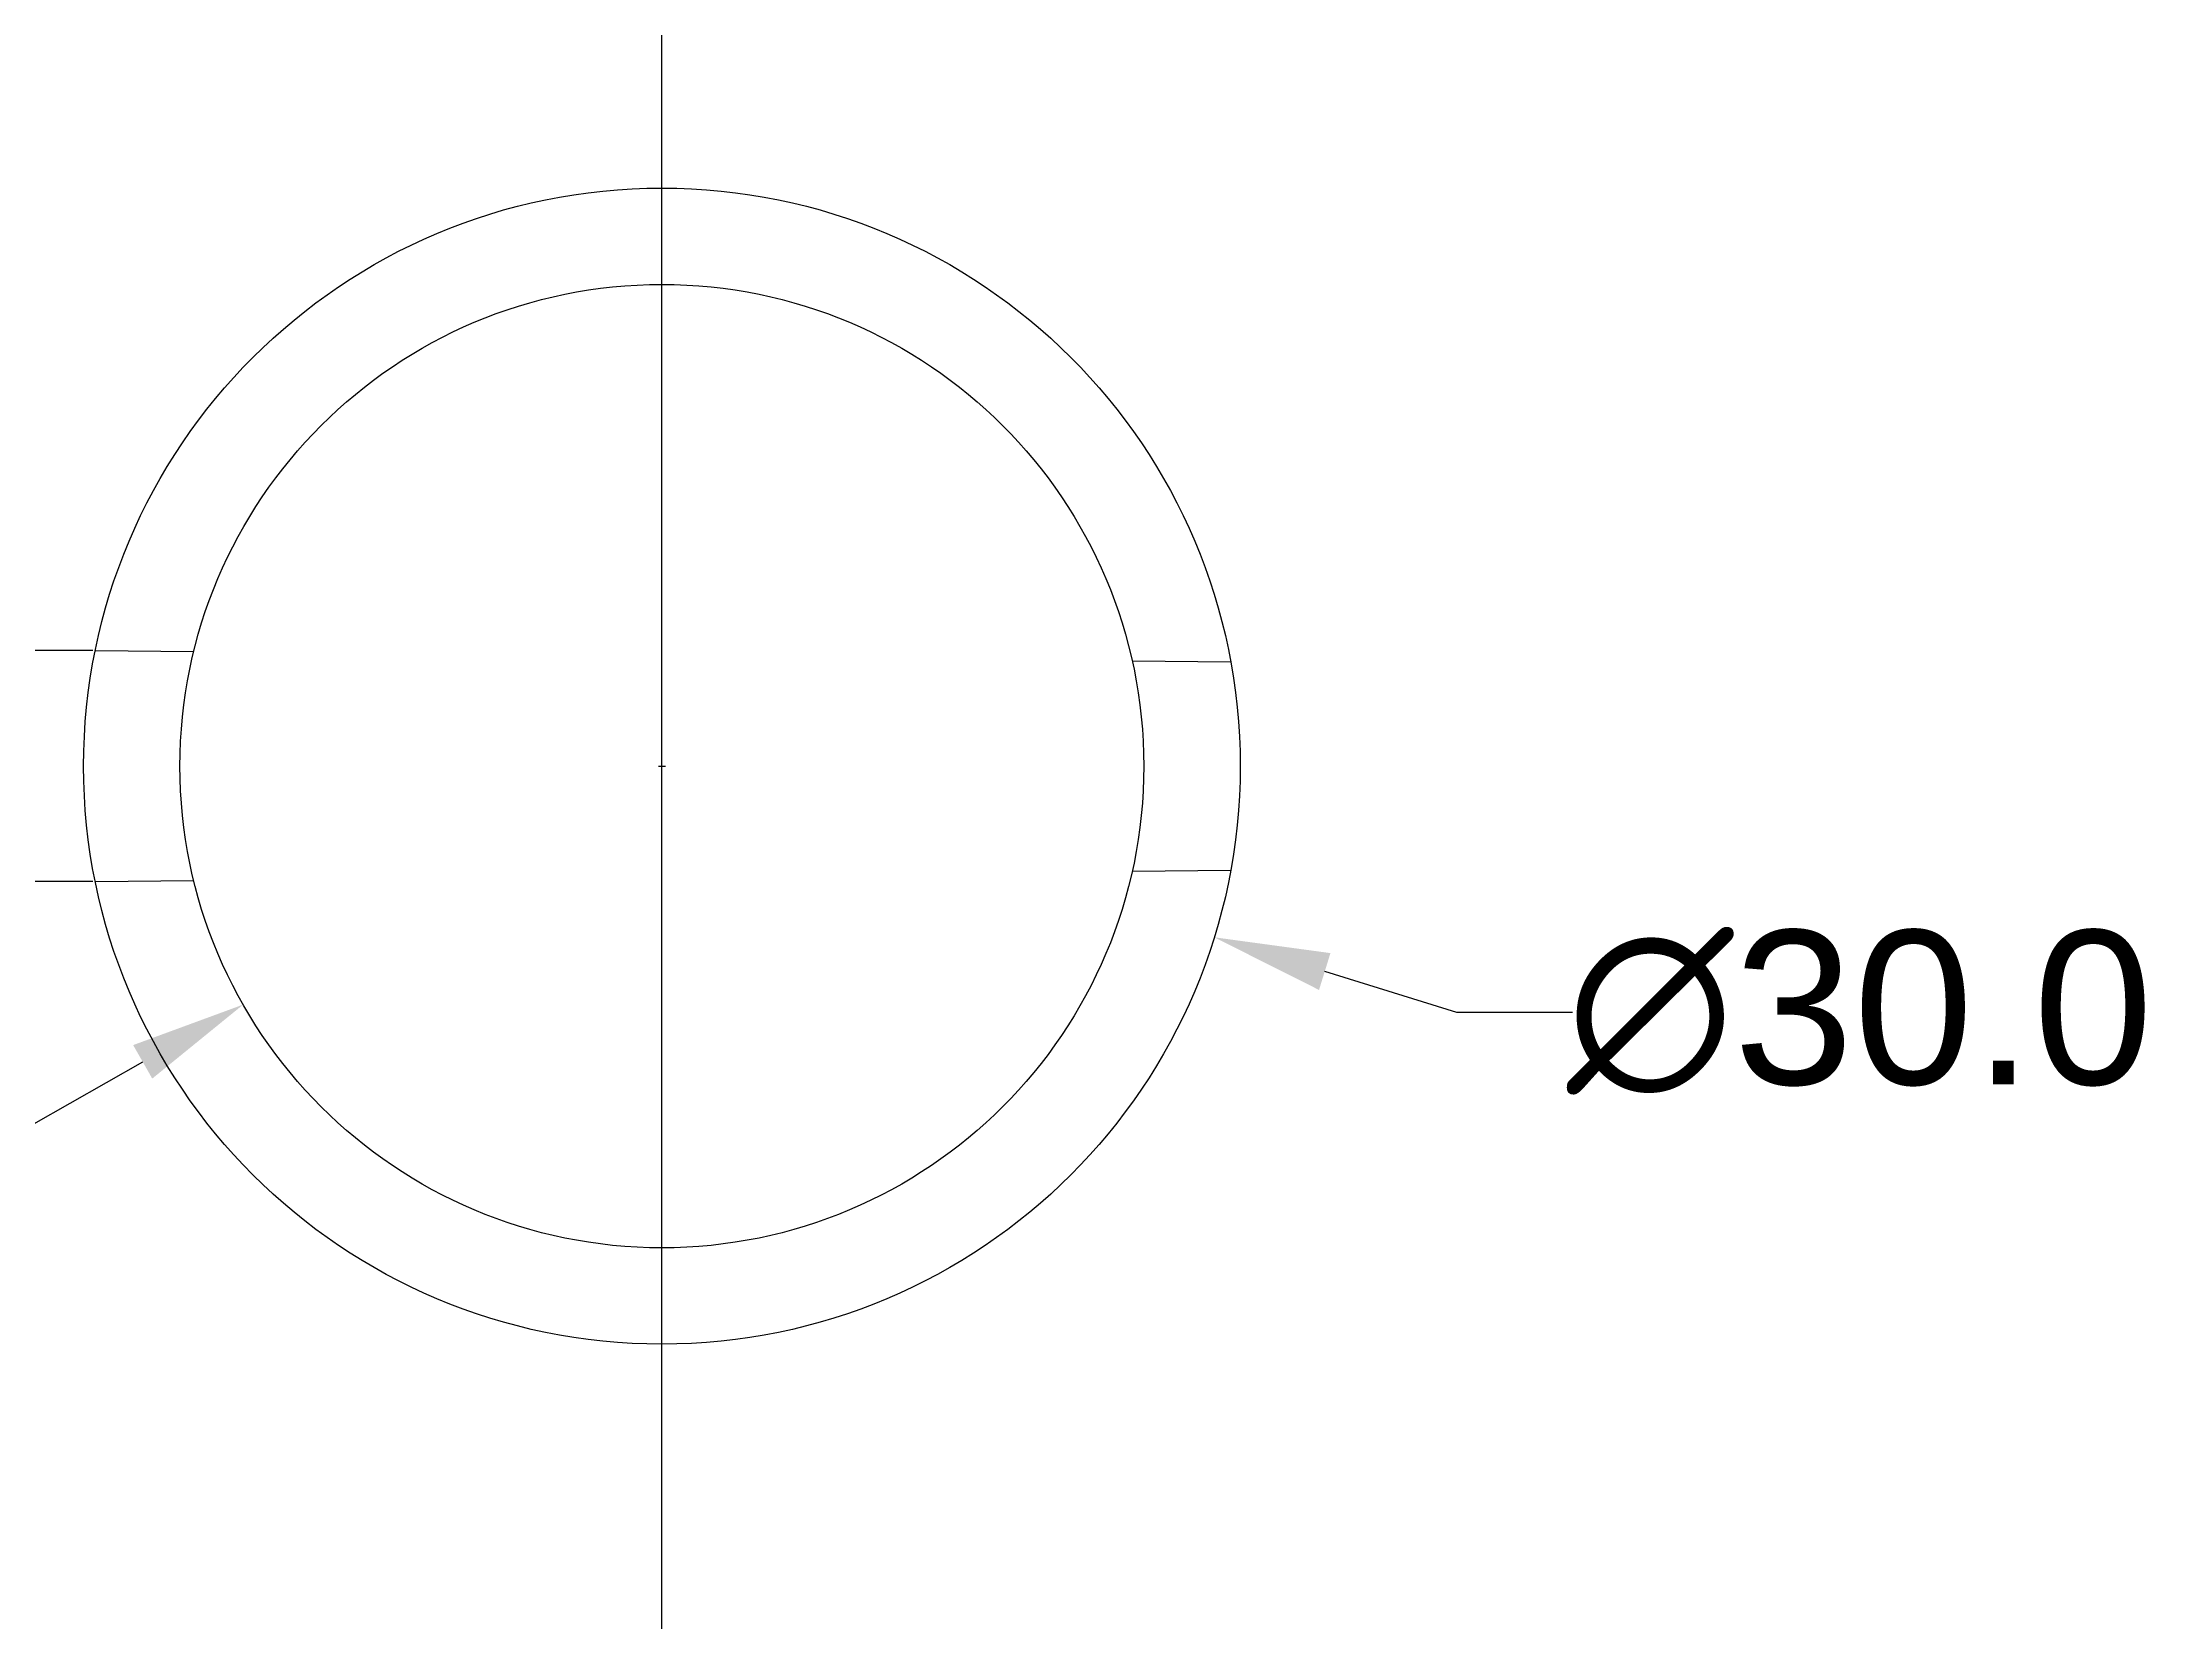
# Model space of a CAD drawing. Header units: millimetres. Extents: x 372 to 874, y 279 to 514.
# Drawn here: x 812.2 to 867.4, y 423.9 to 464.9 of the extents above; entities that cross this region are included whole.
import ezdxf

# ---------------------------------------------------------------- set-up
doc = ezdxf.new("R2010")
doc.units = ezdxf.units.MM
doc.header["$MEASUREMENT"] = 0
doc.styles.get("Standard").update_dxf_attribs({"font": 'arial.ttf', "height": 4})
doc.dimstyles.get("Standard").update_dxf_attribs({"dimtxt": 0.18, "dimasz": 3, "dimexe": 0.18, "dimexo": 0.0625, "dimgap": 0.09, "dimtad": 0, "dimtih": 1, "dimtoh": 1, "dimdec": 1, "dimzin": 0, "dimdsep": 46, "dimtxsty": 'Standard', "dimcen": 0.09, "dimadec": 0, "dimazin": 0, "dimtfac": 1, "dimtdec": 1, "dimtofl": 0, "dimtmove": 0, "dimatfit": 3, "dimfxl": 1, "dimtolj": 1, "dimtzin": 0, "dimarcsym": 0})

# ---------------------------------------------------------------- blocks, each defined once
blk = doc.blocks.new('*D28')
at = {"color": 0, "lineweight": -2, "transparency": 16777216}
for p, q in [((802.485, 452.115), (802.485, 455.115)), ((813.499, 449.115), (802.305, 449.115)), ((813.499, 443.121), (802.305, 443.121)), ((802.485, 440.121), (802.485, 437.121))]:
    blk.add_line(p, q, dxfattribs=at)
at = {"color": 0, "transparency": 16777216}
for points in [[(801.985, 452.115), (802.985, 452.115), (802.485, 449.115)], [(801.985, 440.121), (802.985, 440.121), (802.485, 443.121)]]:
    blk.add_solid(points, dxfattribs=at)
at = {"layer": 'Defpoints', "color": 0, "transparency": 16777216}
for p in [(813.562, 449.115), (802.485, 443.121), (813.562, 443.121)]:
    blk.add_point(p, dxfattribs=at)
at = {"color": 0, "transparency": 16777216, "insert": (802.485, 446.118), "char_height": 4, "attachment_point": 5}
blk.add_mtext('\\A1;6.0', dxfattribs=at)
blk = doc.blocks.new('*D29')
at = {"color": 0, "lineweight": -2, "transparency": 16777216}
for p, q in [((828.169, 446.118), (828.349, 446.118)), ((828.259, 446.028), (828.259, 446.208)), ((807.555, 434.321), (814.792, 438.444)), ((804.555, 434.321), (807.555, 434.321))]:
    blk.add_line(p, q, dxfattribs=at)
at = {"color": 0, "transparency": 16777216}
blk.add_solid([(814.544, 438.879), (815.04, 438.01), (817.399, 439.93)], dxfattribs=at)
at = {"layer": 'Defpoints', "color": 0, "transparency": 16777216}
for p in [(839.12, 452.306), (817.399, 439.93)]:
    blk.add_point(p, dxfattribs=at)
at = {"color": 0, "transparency": 16777216, "insert": (797.101, 434.321), "char_height": 4, "attachment_point": 5}
blk.add_mtext('\\A1;∅25.0', dxfattribs=at)
blk = doc.blocks.new('*D30')
at = {"color": 0, "lineweight": -2, "transparency": 16777216}
for p, q in [((828.169, 446.118), (828.349, 446.118)), ((828.259, 446.028), (828.259, 446.208)), ((848.878, 439.726), (845.452, 440.788)), ((851.878, 439.726), (848.878, 439.726))]:
    blk.add_line(p, q, dxfattribs=at)
at = {"color": 0, "transparency": 16777216}
blk.add_solid([(845.6, 441.266), (845.304, 440.31), (842.587, 441.676)], dxfattribs=at)
at = {"layer": 'Defpoints', "color": 0, "transparency": 16777216}
for p in [(813.932, 450.559), (842.587, 441.676)]:
    blk.add_point(p, dxfattribs=at)
at = {"color": 0, "transparency": 16777216, "insert": (859.333, 439.726), "char_height": 4, "attachment_point": 5}
blk.add_mtext('\\A1;∅30.0', dxfattribs=at)

msp = doc.modelspace()

# ---------------------------------------------------------------- linework, layer by layer
for p, q in [((828.259, 326.06), (828.259, 506.876)), ((813.562, 449.115), (816.118, 449.089)), ((840.458, 448.846), (843.014, 448.82)), ((813.562, 443.121), (816.118, 443.146)), ((840.458, 443.39), (843.014, 443.415))]:
    msp.add_line(p, q)
for radius in [15, 12.5]:
    msp.add_circle((828.259, 446.118), radius)

# ---------------------------------------------------------------- dimensions: what is measured, and where the dimension line sits
dim = msp.add_linear_dim(base=(802.485, 443.121), p1=(813.562, 449.115), p2=(813.562, 443.121), angle=90, dimstyle='Standard')
dim.commit()
dim.dimension.update_dxf_attribs({"geometry": '*D28', "text_midpoint": (802.485, 446.118)})
for p1, p2, picture, middle in [((839.12, 452.306), (817.399, 439.93), '*D29', (797.101, 434.321)), ((813.932, 450.559), (842.587, 441.676), '*D30', (859.333, 439.726))]:
    dim = msp.add_diameter_dim_2p(p1=p1, p2=p2, dimstyle='Standard')
    dim.commit()
    dim.dimension.update_dxf_attribs({"geometry": picture, "text_midpoint": middle, "dimtype": 163})

doc.saveas('drawing.dxf')
